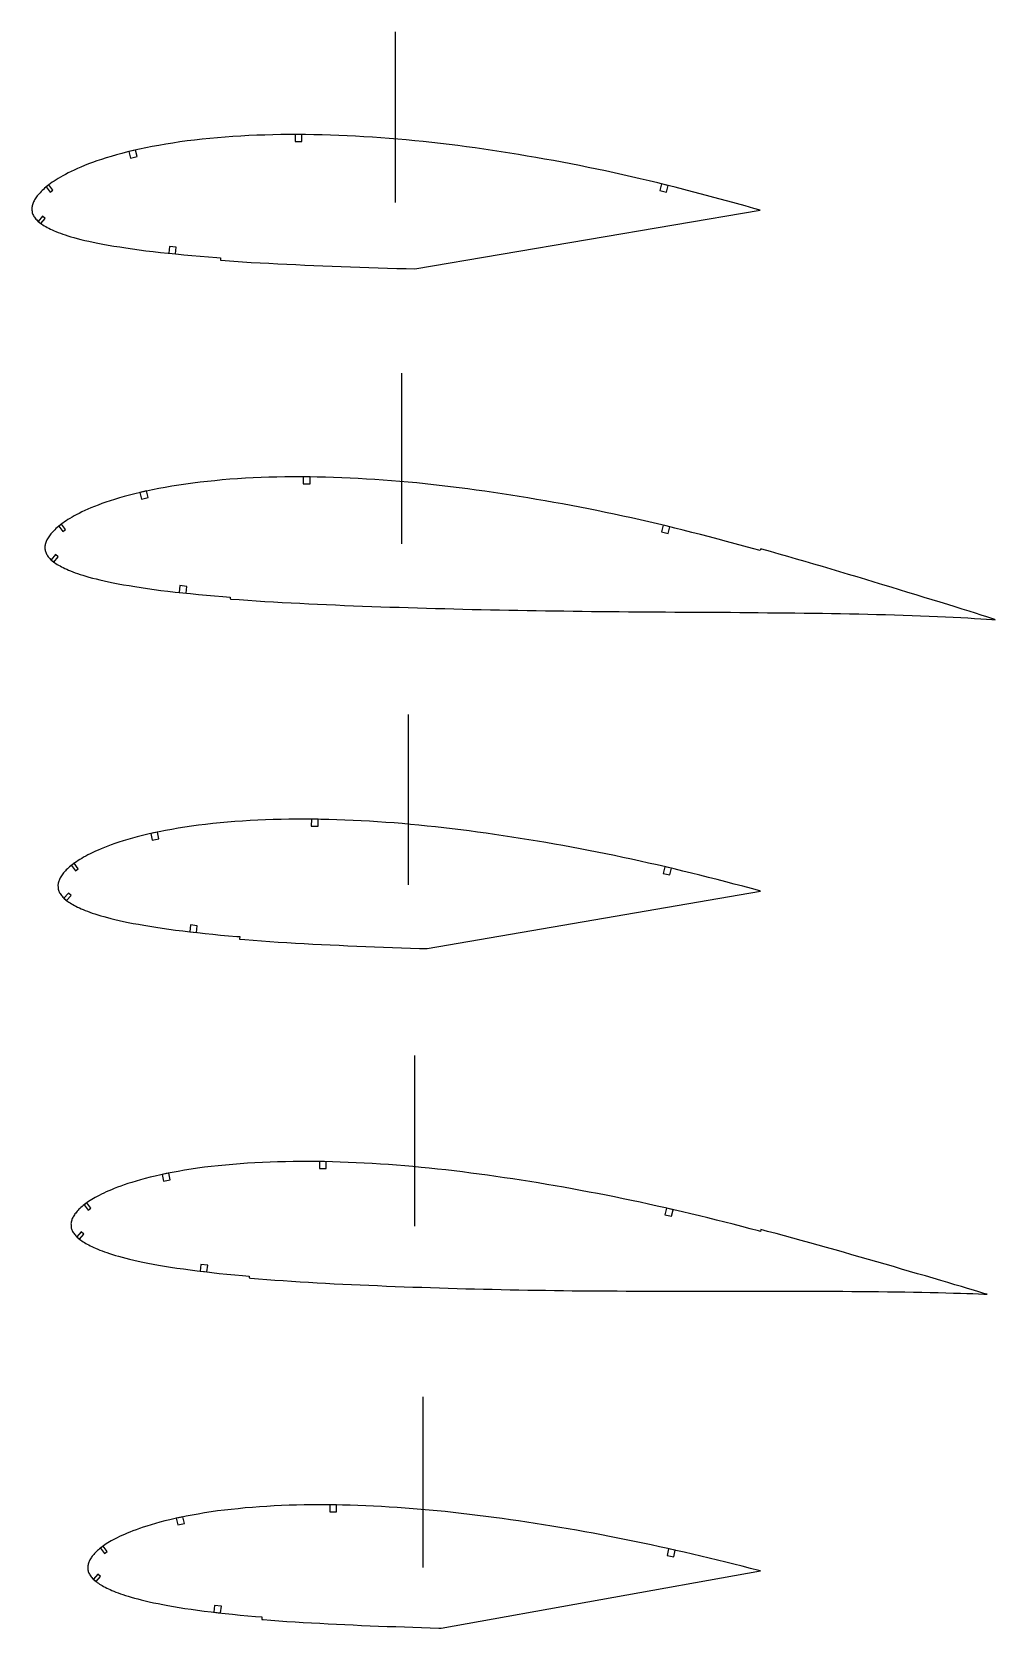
# Model space of a CAD drawing. Header units: metres. Extents: x -812 to 264, y -15627 to 100.
# Drawn here: x -427 to 138, y -13636 to -12700 of the extents above; entities that cross this region are included whole.
import ezdxf

# ---------------------------------------------------------------- set-up
doc = ezdxf.new("R2010")
doc.units = ezdxf.units.M

msp = doc.modelspace()

# ---------------------------------------------------------------- linework, layer by layer
for p, q in [((-213.75, -12800), (-213.75, -12700)), ((-210, -13000), (-210, -12900)), ((-206.25, -13200), (-206.25, -13100)), ((-202.5, -13400), (-202.5, -13300)), ((-197.58, -13600), (-197.58, -13500))]:
    msp.add_line(p, q)
at = {"layer": 'FoilLayer'}
for points in [[(-0.02, -12804.54), (-0.02, -12804.54), (-3.73, -12803.49), (-8.86, -12802.02), (-13.99, -12800.57), (-19.12, -12799.14), (-24.25, -12797.74), (-29.39, -12796.37), (-34.54, -12795.02), (-39.68, -12793.67), (-44.8, -12792.33), (-49.91, -12791.01), (-55.01, -12789.73), (-60.12, -12788.49), (-65.22, -12787.27), (-70.33, -12786.06), (-75.42, -12784.87), (-80.51, -12783.71), (-85.6, -12782.58), (-90.69, -12781.48), (-95.79, -12780.42), (-100.89, -12779.38), (-105.99, -12778.35), (-111.08, -12777.34), (-116.18, -12776.36), (-121.28, -12775.41), (-126.38, -12774.5), (-131.49, -12773.6), (-136.59, -12772.73), (-141.7, -12771.87), (-146.8, -12771.04), (-151.9, -12770.25), (-157, -12769.48), (-162.1, -12768.74), (-167.19, -12768.02), (-172.28, -12767.32), (-177.35, -12766.65), (-182.41, -12766.02), (-187.46, -12765.41), (-192.49, -12764.84), (-197.5, -12764.3), (-202.49, -12763.79), (-207.48, -12763.31), (-212.45, -12762.87), (-217.41, -12762.46), (-222.37, -12762.08), (-227.32, -12761.74), (-232.26, -12761.43), (-237.19, -12761.14), (-242.11, -12760.9), (-247.02, -12760.69), (-251.91, -12760.51), (-256.79, -12760.38), (-261.66, -12760.27), (-266.51, -12760.2), (-271.34, -12760.17), (-276.14, -12760.17), (-280.92, -12760.22), (-285.67, -12760.3), (-290.39, -12760.42), (-295.1, -12760.59), (-299.79, -12760.8), (-304.44, -12761.04), (-309.06, -12761.32), (-313.64, -12761.65), (-318.18, -12762.03), (-322.69, -12762.46), (-327.15, -12762.9), (-331.54, -12763.38), (-335.87, -12763.91), (-340.13, -12764.49), (-344.32, -12765.12), (-348.42, -12765.79), (-352.44, -12766.49), (-356.37, -12767.21), (-360.19, -12767.95), (-363.89, -12768.71), (-367.46, -12769.51), (-370.9, -12770.34), (-374.2, -12771.19), (-377.38, -12772.06), (-380.43, -12772.94), (-383.35, -12773.83), (-386.15, -12774.72), (-388.81, -12775.6), (-391.34, -12776.49), (-393.74, -12777.39), (-396.03, -12778.29), (-398.18, -12779.18), (-400.22, -12780.06), (-402.14, -12780.94), (-403.94, -12781.8), (-405.64, -12782.65), (-407.24, -12783.48), (-408.74, -12784.3), (-410.15, -12785.1), (-411.47, -12785.87), (-412.7, -12786.64), (-413.86, -12787.38), (-414.95, -12788.12), (-415.97, -12788.84), (-416.92, -12789.55), (-417.82, -12790.24), (-418.66, -12790.93), (-419.45, -12791.61), (-420.19, -12792.27), (-420.88, -12792.93), (-421.53, -12793.58), (-422.13, -12794.22), (-422.7, -12794.85), (-423.22, -12795.47), (-423.71, -12796.09), (-424.16, -12796.7), (-424.58, -12797.31), (-424.98, -12797.91), (-425.33, -12798.49), (-425.65, -12799.04), (-425.91, -12799.6), (-426.15, -12800.16), (-426.34, -12800.72), (-426.51, -12801.29), (-426.66, -12801.87), (-426.77, -12802.38), (-426.85, -12802.89), (-426.87, -12803.4), (-426.88, -12803.95), (-426.87, -12804.49), (-426.83, -12805.01), (-426.76, -12805.52), (-426.65, -12806.03), (-426.48, -12806.55), (-426.28, -12807.07), (-426.02, -12807.59), (-425.71, -12808.12), (-425.36, -12808.64), (-424.97, -12809.16), (-424.55, -12809.68), (-424.08, -12810.19), (-423.58, -12810.7), (-423.03, -12811.2), (-422.44, -12811.7), (-421.81, -12812.18), (-421.13, -12812.67), (-420.4, -12813.15), (-419.63, -12813.62), (-418.81, -12814.1), (-417.94, -12814.58), (-417.02, -12815.07), (-416.05, -12815.55), (-415.02, -12816.04), (-413.93, -12816.52), (-412.77, -12817.01), (-411.54, -12817.5), (-410.22, -12818), (-408.82, -12818.5), (-407.33, -12819.01), (-405.74, -12819.53), (-404.04, -12820.06), (-402.22, -12820.58), (-400.27, -12821.11), (-398.17, -12821.64), (-395.92, -12822.18), (-393.51, -12822.73), (-390.94, -12823.29), (-388.19, -12823.85), (-385.27, -12824.41), (-382.16, -12824.97), (-378.88, -12825.52), (-375.42, -12826.06), (-371.79, -12826.6), (-368.02, -12827.15), (-364.11, -12827.7), (-360.06, -12828.22), (-355.86, -12828.73), (-351.53, -12829.21), (-347.08, -12829.68), (-342.51, -12830.12), (-337.84, -12830.57), (-333.09, -12831.02), (-328.27, -12831.45), (-323.39, -12831.84), (-318.45, -12832.22), (-316.3, -12832.37), (-316.4, -12833.86), (-313.56, -12834.06), (-308.51, -12834.39), (-303.42, -12834.73), (-298.3, -12835.06), (-293.14, -12835.36), (-287.96, -12835.63), (-282.75, -12835.89), (-277.5, -12836.15), (-272.23, -12836.4), (-266.94, -12836.65), (-261.62, -12836.89), (-256.29, -12837.11), (-250.93, -12837.31), (-245.56, -12837.51), (-240.17, -12837.7), (-234.77, -12837.89), (-229.35, -12838.08), (-223.93, -12838.26), (-218.5, -12838.44), (-213.06, -12838.6), (-207.61, -12838.76), (-202.45, -12838.91), (-0.02, -12804.54)], [(137.52, -13044.4), (135.67, -13043.81), (132.7, -13042.88), (129.5, -13041.86), (126.05, -13040.76), (122.34, -13039.6), (118.39, -13038.37), (114.24, -13037.06), (109.91, -13035.69), (105.42, -13034.29), (100.82, -13032.88), (96.13, -13031.46), (91.36, -13029.99), (86.54, -13028.5), (81.67, -13026.99), (76.75, -13025.49), (71.78, -13024), (66.78, -13022.51), (61.76, -13020.99), (56.72, -13019.46), (51.67, -13017.93), (46.6, -13016.41), (41.53, -13014.91), (36.44, -13013.43), (31.36, -13011.95), (26.28, -13010.45), (21.21, -13008.95), (16.13, -13007.46), (11.05, -13006.01), (5.97, -13004.59), (0.88, -13003.2), (0.3, -13003.04), (0.02, -13004.05), (-4.49, -13002.8), (-9.56, -13001.39), (-14.63, -13000), (-19.71, -12998.62), (-24.78, -12997.28), (-29.86, -12995.97), (-34.96, -12994.67), (-40.04, -12993.37), (-45.11, -12992.08), (-50.18, -12990.82), (-55.24, -12989.58), (-60.3, -12988.38), (-65.37, -12987.21), (-70.43, -12986.04), (-75.49, -12984.9), (-80.54, -12983.77), (-85.59, -12982.67), (-90.65, -12981.62), (-95.71, -12980.59), (-100.77, -12979.58), (-105.83, -12978.58), (-110.88, -12977.6), (-115.94, -12976.65), (-120.99, -12975.73), (-126.05, -12974.84), (-131.11, -12973.97), (-136.17, -12973.12), (-141.23, -12972.28), (-146.28, -12971.47), (-151.33, -12970.69), (-156.38, -12969.95), (-161.43, -12969.22), (-166.47, -12968.52), (-171.5, -12967.84), (-176.52, -12967.19), (-181.52, -12966.56), (-186.51, -12965.97), (-191.47, -12965.41), (-196.42, -12964.88), (-201.36, -12964.38), (-206.28, -12963.91), (-211.18, -12963.47), (-216.08, -12963.07), (-220.97, -12962.7), (-225.85, -12962.36), (-230.72, -12962.05), (-235.58, -12961.77), (-240.43, -12961.53), (-245.26, -12961.32), (-250.08, -12961.15), (-254.89, -12961.02), (-259.68, -12960.91), (-264.45, -12960.85), (-269.21, -12960.81), (-273.94, -12960.81), (-278.65, -12960.86), (-283.33, -12960.93), (-287.98, -12961.05), (-292.61, -12961.22), (-297.22, -12961.42), (-301.79, -12961.65), (-306.33, -12961.92), (-310.83, -12962.24), (-315.29, -12962.62), (-319.71, -12963.03), (-324.07, -12963.47), (-328.37, -12963.93), (-332.61, -12964.44), (-336.76, -12965.01), (-340.85, -12965.62), (-344.84, -12966.28), (-348.75, -12966.96), (-352.56, -12967.66), (-356.25, -12968.37), (-359.81, -12969.1), (-363.25, -12969.87), (-366.54, -12970.67), (-369.71, -12971.49), (-372.74, -12972.32), (-375.63, -12973.16), (-378.4, -12974), (-381.03, -12974.83), (-383.52, -12975.66), (-385.89, -12976.49), (-388.13, -12977.31), (-390.25, -12978.15), (-392.26, -12978.97), (-394.14, -12979.79), (-395.92, -12980.59), (-397.59, -12981.39), (-399.17, -12982.18), (-400.65, -12982.95), (-402.05, -12983.7), (-403.37, -12984.44), (-404.6, -12985.15), (-405.76, -12985.86), (-406.84, -12986.55), (-407.87, -12987.24), (-408.83, -12987.91), (-409.74, -12988.58), (-410.58, -12989.22), (-411.38, -12989.88), (-412.13, -12990.51), (-412.84, -12991.14), (-413.5, -12991.76), (-414.12, -12992.38), (-414.7, -12992.99), (-415.24, -12993.59), (-415.75, -12994.19), (-416.22, -12994.78), (-416.65, -12995.37), (-417.06, -12995.96), (-417.44, -12996.54), (-417.79, -12997.1), (-418.09, -12997.64), (-418.34, -12998.17), (-418.56, -12998.71), (-418.75, -12999.27), (-418.91, -12999.82), (-419.04, -13000.4), (-419.15, -13000.89), (-419.22, -13001.41), (-419.23, -13001.89), (-419.23, -13002.44), (-419.22, -13002.97), (-419.18, -13003.49), (-419.1, -13004), (-418.98, -13004.51), (-418.82, -13005.02), (-418.61, -13005.53), (-418.35, -13006.05), (-418.04, -13006.57), (-417.69, -13007.1), (-417.3, -13007.62), (-416.88, -13008.13), (-416.42, -13008.64), (-415.92, -13009.15), (-415.38, -13009.65), (-414.81, -13010.14), (-414.18, -13010.63), (-413.52, -13011.11), (-412.81, -13011.6), (-412.05, -13012.07), (-411.25, -13012.56), (-410.4, -13013.04), (-409.51, -13013.52), (-408.57, -13014.01), (-407.57, -13014.49), (-406.51, -13014.98), (-405.39, -13015.47), (-404.19, -13015.96), (-402.93, -13016.45), (-401.58, -13016.96), (-400.15, -13017.47), (-398.63, -13017.99), (-397.01, -13018.51), (-395.28, -13019.03), (-393.43, -13019.56), (-391.44, -13020.09), (-389.31, -13020.63), (-387.04, -13021.18), (-384.61, -13021.75), (-382.03, -13022.31), (-379.28, -13022.87), (-376.35, -13023.44), (-373.25, -13024), (-369.98, -13024.55), (-366.54, -13025.1), (-362.94, -13025.66), (-359.21, -13026.23), (-355.33, -13026.78), (-351.3, -13027.31), (-347.13, -13027.82), (-342.83, -13028.3), (-338.42, -13028.77), (-333.9, -13029.25), (-329.3, -13029.72), (-324.62, -13030.17), (-319.87, -13030.59), (-315.06, -13030.99), (-310.7, -13031.31), (-310.78, -13032.36), (-310.26, -13032.4), (-305.34, -13032.76), (-300.37, -13033.12), (-295.36, -13033.46), (-290.31, -13033.79), (-285.24, -13034.08), (-280.13, -13034.36), (-274.99, -13034.64), (-269.82, -13034.91), (-264.63, -13035.18), (-259.42, -13035.43), (-254.18, -13035.67), (-248.93, -13035.89), (-243.65, -13036.1), (-238.36, -13036.3), (-233.05, -13036.51), (-227.73, -13036.71), (-222.4, -13036.9), (-217.06, -13037.08), (-211.71, -13037.26), (-206.35, -13037.43), (-200.99, -13037.59), (-195.63, -13037.74), (-190.27, -13037.89), (-184.93, -13038.04), (-179.58, -13038.18), (-174.24, -13038.32), (-168.89, -13038.45), (-163.54, -13038.56), (-158.18, -13038.66), (-152.82, -13038.77), (-147.45, -13038.88), (-142.08, -13038.99), (-136.71, -13039.09), (-131.33, -13039.17), (-125.94, -13039.25), (-120.55, -13039.32), (-115.15, -13039.41), (-109.75, -13039.5), (-104.35, -13039.59), (-98.93, -13039.65), (-93.52, -13039.68), (-88.09, -13039.72), (-82.67, -13039.78), (-77.24, -13039.85), (-71.81, -13039.91), (-66.38, -13039.95), (-60.95, -13039.96), (-55.51, -13039.98), (-50.08, -13040.02), (-44.64, -13040.07), (-39.2, -13040.12), (-33.77, -13040.15), (-28.33, -13040.16), (-22.9, -13040.18), (-17.47, -13040.2), (-12.05, -13040.25), (-6.63, -13040.3), (-1.23, -13040.36), (4.17, -13040.4), (9.56, -13040.43), (14.95, -13040.48), (20.34, -13040.54), (25.72, -13040.61), (31.07, -13040.69), (36.41, -13040.77), (41.74, -13040.84), (47.06, -13040.91), (52.37, -13041.01), (57.67, -13041.12), (62.94, -13041.25), (68.2, -13041.38), (73.44, -13041.51), (78.64, -13041.64), (83.8, -13041.8), (88.92, -13041.98), (93.99, -13042.16), (98.96, -13042.36), (103.81, -13042.58), (108.55, -13042.81), (113.13, -13043.04), (117.51, -13043.27), (121.66, -13043.51), (125.56, -13043.75), (129.2, -13043.97), (132.57, -13044.19), (135.67, -13044.4), (137.6, -13044.54)], [(0.06, -13203.55), (0.06, -13203.55), (-0.19, -13203.48), (-5.22, -13202.13), (-10.23, -13200.78), (-15.25, -13199.44), (-20.26, -13198.11), (-25.27, -13196.82), (-30.3, -13195.57), (-35.34, -13194.32), (-40.37, -13193.08), (-45.39, -13191.84), (-50.4, -13190.62), (-55.42, -13189.43), (-60.44, -13188.28), (-65.46, -13187.15), (-70.48, -13186.03), (-75.5, -13184.92), (-80.51, -13183.83), (-85.53, -13182.77), (-90.54, -13181.75), (-95.56, -13180.76), (-100.59, -13179.78), (-105.61, -13178.81), (-110.62, -13177.86), (-115.63, -13176.93), (-120.64, -13176.04), (-125.66, -13175.18), (-130.67, -13174.33), (-135.68, -13173.5), (-140.69, -13172.68), (-145.69, -13171.89), (-150.69, -13171.14), (-155.68, -13170.41), (-160.67, -13169.7), (-165.66, -13169.02), (-170.63, -13168.35), (-175.6, -13167.71), (-180.54, -13167.1), (-185.47, -13166.52), (-190.38, -13165.97), (-195.27, -13165.45), (-200.14, -13164.96), (-204.99, -13164.5), (-209.83, -13164.07), (-214.66, -13163.68), (-219.49, -13163.31), (-224.3, -13162.98), (-229.1, -13162.67), (-233.88, -13162.4), (-238.66, -13162.16), (-243.42, -13161.95), (-248.16, -13161.79), (-252.9, -13161.65), (-257.61, -13161.55), (-262.31, -13161.48), (-266.99, -13161.45), (-271.64, -13161.45), (-276.28, -13161.49), (-280.89, -13161.56), (-285.47, -13161.68), (-290.03, -13161.84), (-294.56, -13162.03), (-299.05, -13162.25), (-303.51, -13162.52), (-307.92, -13162.83), (-312.29, -13163.2), (-316.63, -13163.6), (-320.9, -13164.03), (-325.11, -13164.47), (-329.25, -13164.97), (-333.31, -13165.52), (-337.28, -13166.13), (-341.17, -13166.77), (-344.97, -13167.43), (-348.66, -13168.1), (-352.22, -13168.78), (-355.66, -13169.5), (-358.95, -13170.24), (-362.11, -13171.01), (-365.14, -13171.79), (-368.02, -13172.59), (-370.76, -13173.38), (-373.37, -13174.17), (-375.85, -13174.95), (-378.19, -13175.72), (-380.39, -13176.49), (-382.47, -13177.25), (-384.44, -13178.02), (-386.29, -13178.78), (-388.03, -13179.53), (-389.67, -13180.27), (-391.22, -13181), (-392.67, -13181.72), (-394.05, -13182.43), (-395.34, -13183.12), (-396.57, -13183.8), (-397.71, -13184.46), (-398.8, -13185.11), (-399.81, -13185.75), (-400.78, -13186.39), (-401.69, -13187.02), (-402.54, -13187.64), (-403.34, -13188.24), (-404.1, -13188.85), (-404.82, -13189.45), (-405.49, -13190.04), (-406.12, -13190.64), (-406.72, -13191.22), (-407.27, -13191.8), (-407.79, -13192.38), (-408.28, -13192.95), (-408.73, -13193.52), (-409.15, -13194.08), (-409.54, -13194.65), (-409.91, -13195.21), (-410.24, -13195.75), (-410.53, -13196.28), (-410.78, -13196.78), (-410.98, -13197.31), (-411.16, -13197.85), (-411.3, -13198.4), (-411.44, -13198.98), (-411.53, -13199.45), (-411.6, -13199.97), (-411.6, -13200.42), (-411.59, -13200.97), (-411.57, -13201.5), (-411.52, -13202.01), (-411.45, -13202.52), (-411.33, -13203.02), (-411.16, -13203.54), (-410.95, -13204.04), (-410.69, -13204.55), (-410.38, -13205.07), (-410.02, -13205.59), (-409.64, -13206.11), (-409.22, -13206.62), (-408.77, -13207.13), (-408.27, -13207.64), (-407.74, -13208.14), (-407.18, -13208.63), (-406.57, -13209.12), (-405.91, -13209.6), (-405.22, -13210.08), (-404.48, -13210.56), (-403.7, -13211.04), (-402.87, -13211.53), (-402, -13212.01), (-401.08, -13212.5), (-400.12, -13212.98), (-399.09, -13213.47), (-398.01, -13213.96), (-396.85, -13214.45), (-395.63, -13214.95), (-394.34, -13215.45), (-392.97, -13215.96), (-391.52, -13216.48), (-389.97, -13217), (-388.33, -13217.52), (-386.57, -13218.04), (-384.69, -13218.57), (-382.68, -13219.11), (-380.54, -13219.67), (-378.27, -13220.23), (-375.84, -13220.8), (-373.25, -13221.37), (-370.51, -13221.94), (-367.59, -13222.51), (-364.5, -13223.07), (-361.24, -13223.62), (-357.82, -13224.2), (-354.26, -13224.79), (-350.54, -13225.36), (-346.67, -13225.91), (-342.66, -13226.44), (-338.53, -13226.95), (-334.26, -13227.44), (-329.89, -13227.94), (-325.43, -13228.44), (-320.89, -13228.91), (-316.27, -13229.36), (-311.59, -13229.77), (-306.84, -13230.16), (-305.11, -13230.29), (-305.23, -13231.79), (-302.14, -13232.03), (-297.29, -13232.41), (-292.39, -13232.78), (-287.45, -13233.12), (-282.48, -13233.44), (-277.47, -13233.73), (-272.44, -13234.03), (-267.37, -13234.32), (-262.28, -13234.61), (-257.17, -13234.88), (-252.03, -13235.13), (-246.87, -13235.37), (-241.69, -13235.59), (-236.5, -13235.81), (-231.28, -13236.02), (-226.06, -13236.23), (-220.82, -13236.44), (-215.57, -13236.63), (-210.31, -13236.82), (-205.04, -13236.99), (-199.77, -13237.16), (-195.33, -13237.3), (0.06, -13203.55)], [(132.83, -13439.91), (131.01, -13439.37), (128.08, -13438.49), (124.92, -13437.54), (121.52, -13436.52), (117.88, -13435.44), (114.02, -13434.29), (109.97, -13433.07), (105.74, -13431.8), (101.35, -13430.51), (96.84, -13429.19), (92.22, -13427.86), (87.53, -13426.49), (82.78, -13425.1), (77.99, -13423.69), (73.17, -13422.28), (68.31, -13420.9), (63.42, -13419.52), (58.53, -13418.11), (53.62, -13416.7), (48.72, -13415.29), (43.8, -13413.89), (38.87, -13412.51), (33.93, -13411.16), (28.98, -13409.8), (24.05, -13408.42), (19.11, -13407.03), (14.18, -13405.67), (9.23, -13404.33), (4.27, -13403.03), (0.36, -13402.03), (0.1, -13403.04), (-0.96, -13402.77), (-5.92, -13401.48), (-10.87, -13400.18), (-15.83, -13398.89), (-20.78, -13397.62), (-25.74, -13396.38), (-30.7, -13395.18), (-35.68, -13393.99), (-40.66, -13392.8), (-45.62, -13391.61), (-50.59, -13390.43), (-55.55, -13389.29), (-60.53, -13388.19), (-65.51, -13387.1), (-70.49, -13386.02), (-75.47, -13384.95), (-80.44, -13383.89), (-85.41, -13382.87), (-90.38, -13381.88), (-95.37, -13380.92), (-100.35, -13379.98), (-105.32, -13379.04), (-110.29, -13378.11), (-115.26, -13377.21), (-120.22, -13376.35), (-125.19, -13375.51), (-130.16, -13374.69), (-135.12, -13373.88), (-140.08, -13373.09), (-145.02, -13372.31), (-149.97, -13371.57), (-154.91, -13370.87), (-159.84, -13370.18), (-164.77, -13369.51), (-169.69, -13368.86), (-174.6, -13368.23), (-179.49, -13367.63), (-184.35, -13367.07), (-189.2, -13366.53), (-194.02, -13366.02), (-198.83, -13365.54), (-203.61, -13365.08), (-208.39, -13364.66), (-213.15, -13364.28), (-217.91, -13363.92), (-222.65, -13363.59), (-227.38, -13363.29), (-232.09, -13363.02), (-236.79, -13362.78), (-241.48, -13362.58), (-246.15, -13362.42), (-250.81, -13362.28), (-255.45, -13362.18), (-260.07, -13362.11), (-264.68, -13362.08), (-269.26, -13362.08), (-273.82, -13362.12), (-278.35, -13362.19), (-282.86, -13362.3), (-287.34, -13362.46), (-291.8, -13362.64), (-296.21, -13362.86), (-300.59, -13363.11), (-304.92, -13363.41), (-309.2, -13363.77), (-313.45, -13364.17), (-317.64, -13364.58), (-321.75, -13365.02), (-325.79, -13365.5), (-329.75, -13366.04), (-333.63, -13366.62), (-337.41, -13367.25), (-341.09, -13367.89), (-344.67, -13368.55), (-348.11, -13369.2), (-351.41, -13369.89), (-354.58, -13370.6), (-357.61, -13371.34), (-360.49, -13372.09), (-363.23, -13372.85), (-365.83, -13373.6), (-368.29, -13374.35), (-370.61, -13375.08), (-372.79, -13375.79), (-374.84, -13376.5), (-376.77, -13377.2), (-378.58, -13377.9), (-380.28, -13378.6), (-381.88, -13379.29), (-383.39, -13379.96), (-384.81, -13380.63), (-386.16, -13381.29), (-387.42, -13381.94), (-388.62, -13382.57), (-389.75, -13383.19), (-390.82, -13383.79), (-391.83, -13384.4), (-392.78, -13384.99), (-393.68, -13385.58), (-394.54, -13386.16), (-395.34, -13386.73), (-396.1, -13387.29), (-396.82, -13387.87), (-397.5, -13388.43), (-398.14, -13388.99), (-398.74, -13389.55), (-399.31, -13390.1), (-399.84, -13390.65), (-400.34, -13391.2), (-400.81, -13391.75), (-401.24, -13392.3), (-401.65, -13392.84), (-402.02, -13393.38), (-402.38, -13393.93), (-402.7, -13394.45), (-402.98, -13394.96), (-403.21, -13395.44), (-403.4, -13395.95), (-403.57, -13396.48), (-403.7, -13397.03), (-403.83, -13397.59), (-403.92, -13398.05), (-403.98, -13398.58), (-403.97, -13399), (-403.95, -13399.55), (-403.93, -13400.07), (-403.88, -13400.58), (-403.79, -13401.08), (-403.67, -13401.58), (-403.5, -13402.09), (-403.3, -13402.59), (-403.03, -13403.1), (-402.72, -13403.61), (-402.36, -13404.13), (-401.98, -13404.65), (-401.57, -13405.16), (-401.12, -13405.66), (-400.63, -13406.17), (-400.11, -13406.67), (-399.55, -13407.16), (-398.95, -13407.64), (-398.31, -13408.13), (-397.63, -13408.61), (-396.91, -13409.09), (-396.15, -13409.57), (-395.35, -13410.06), (-394.5, -13410.54), (-393.61, -13411.03), (-392.67, -13411.51), (-391.68, -13412), (-390.63, -13412.49), (-389.52, -13412.98), (-388.34, -13413.48), (-387.1, -13413.98), (-385.79, -13414.49), (-384.4, -13415), (-382.93, -13415.52), (-381.37, -13416.04), (-379.71, -13416.56), (-377.93, -13417.09), (-376.04, -13417.63), (-374.03, -13418.19), (-371.9, -13418.76), (-369.62, -13419.33), (-367.2, -13419.9), (-364.62, -13420.48), (-361.89, -13421.05), (-358.98, -13421.61), (-355.89, -13422.18), (-352.65, -13422.77), (-349.25, -13423.37), (-345.7, -13423.96), (-341.99, -13424.54), (-338.14, -13425.09), (-334.15, -13425.62), (-330.03, -13426.13), (-325.8, -13426.65), (-321.49, -13427.18), (-317.08, -13427.67), (-312.6, -13428.14), (-308.03, -13428.57), (-303.4, -13428.98), (-299.52, -13429.31), (-299.61, -13430.35), (-298.8, -13430.42), (-294.06, -13430.83), (-289.28, -13431.21), (-284.45, -13431.57), (-279.58, -13431.9), (-274.68, -13432.22), (-269.75, -13432.53), (-264.78, -13432.84), (-259.8, -13433.15), (-254.78, -13433.43), (-249.75, -13433.7), (-244.69, -13433.95), (-239.61, -13434.19), (-234.51, -13434.42), (-229.39, -13434.64), (-224.26, -13434.86), (-219.12, -13435.08), (-213.96, -13435.28), (-208.79, -13435.48), (-203.61, -13435.66), (-198.43, -13435.84), (-193.25, -13436.01), (-188.07, -13436.17), (-182.91, -13436.33), (-177.75, -13436.48), (-172.59, -13436.63), (-167.42, -13436.77), (-162.25, -13436.88), (-157.07, -13436.99), (-151.88, -13437.1), (-146.68, -13437.22), (-141.49, -13437.33), (-136.28, -13437.43), (-131.07, -13437.51), (-125.85, -13437.57), (-120.63, -13437.63), (-115.39, -13437.71), (-110.16, -13437.8), (-104.92, -13437.87), (-99.68, -13437.91), (-94.42, -13437.93), (-89.16, -13437.95), (-83.9, -13437.99), (-78.64, -13438.04), (-73.37, -13438.09), (-68.1, -13438.11), (-62.82, -13438.09), (-57.54, -13438.09), (-52.25, -13438.09), (-46.97, -13438.12), (-41.68, -13438.15), (-36.4, -13438.15), (-31.1, -13438.13), (-25.81, -13438.1), (-20.51, -13438.1), (-15.21, -13438.1), (-9.92, -13438.12), (-4.62, -13438.15), (0.68, -13438.14), (5.98, -13438.12), (11.28, -13438.11), (16.58, -13438.11), (21.88, -13438.12), (27.17, -13438.15), (32.46, -13438.17), (37.75, -13438.16), (43.04, -13438.16), (48.32, -13438.18), (53.6, -13438.22), (58.86, -13438.27), (64.1, -13438.32), (69.32, -13438.37), (74.52, -13438.42), (79.67, -13438.49), (84.78, -13438.56), (89.82, -13438.64), (94.77, -13438.75), (99.61, -13438.86), (104.3, -13438.96), (108.83, -13439.06), (113.15, -13439.18), (117.24, -13439.31), (121.08, -13439.43), (124.66, -13439.54), (127.97, -13439.66), (131.02, -13439.77), (132.92, -13439.85)], [(0.1, -13602.07), (0.1, -13602.07), (-0.93, -13601.81), (-5.78, -13600.57), (-10.62, -13599.32), (-15.46, -13598.09), (-20.29, -13596.87), (-25.14, -13595.69), (-29.99, -13594.54), (-34.85, -13593.4), (-39.71, -13592.26), (-44.56, -13591.12), (-49.41, -13590), (-54.26, -13588.91), (-59.12, -13587.85), (-63.99, -13586.81), (-68.85, -13585.78), (-73.71, -13584.76), (-78.56, -13583.75), (-83.42, -13582.78), (-88.28, -13581.84), (-93.14, -13580.93), (-98.01, -13580.03), (-102.87, -13579.13), (-107.72, -13578.25), (-112.57, -13577.4), (-117.42, -13576.58), (-122.27, -13575.78), (-127.12, -13575), (-131.97, -13574.24), (-136.8, -13573.49), (-141.63, -13572.76), (-146.46, -13572.06), (-151.28, -13571.39), (-156.1, -13570.74), (-160.91, -13570.11), (-165.71, -13569.5), (-170.5, -13568.91), (-175.28, -13568.35), (-180.03, -13567.82), (-184.76, -13567.32), (-189.47, -13566.84), (-194.16, -13566.4), (-198.83, -13565.97), (-203.49, -13565.59), (-208.14, -13565.23), (-212.78, -13564.91), (-217.41, -13564.61), (-222.02, -13564.34), (-226.62, -13564.09), (-231.21, -13563.88), (-235.78, -13563.71), (-240.34, -13563.57), (-244.89, -13563.46), (-249.41, -13563.38), (-253.92, -13563.34), (-258.42, -13563.33), (-262.89, -13563.35), (-267.34, -13563.41), (-271.76, -13563.49), (-276.16, -13563.62), (-280.53, -13563.8), (-284.87, -13564), (-289.18, -13564.23), (-293.45, -13564.5), (-297.67, -13564.81), (-301.85, -13565.18), (-305.99, -13565.59), (-310.08, -13566.01), (-314.09, -13566.45), (-318.03, -13566.94), (-321.89, -13567.49), (-325.67, -13568.08), (-329.35, -13568.71), (-332.94, -13569.35), (-336.43, -13570), (-339.78, -13570.66), (-343, -13571.34), (-346.09, -13572.05), (-349.04, -13572.79), (-351.85, -13573.54), (-354.52, -13574.29), (-357.05, -13575.04), (-359.44, -13575.77), (-361.7, -13576.5), (-363.83, -13577.2), (-365.83, -13577.9), (-367.7, -13578.59), (-369.46, -13579.29), (-371.12, -13579.98), (-372.68, -13580.65), (-374.15, -13581.32), (-375.53, -13581.98), (-376.84, -13582.63), (-378.07, -13583.27), (-379.24, -13583.89), (-380.34, -13584.5), (-381.37, -13585.09), (-382.35, -13585.68), (-383.28, -13586.26), (-384.16, -13586.84), (-384.99, -13587.41), (-385.77, -13587.98), (-386.5, -13588.53), (-387.21, -13589.09), (-387.87, -13589.64), (-388.49, -13590.19), (-389.07, -13590.74), (-389.62, -13591.28), (-390.14, -13591.82), (-390.62, -13592.36), (-391.07, -13592.89), (-391.49, -13593.42), (-391.88, -13593.96), (-392.25, -13594.49), (-392.59, -13595.02), (-392.9, -13595.53), (-393.17, -13596.02), (-393.4, -13596.5), (-393.58, -13596.99), (-393.74, -13597.51), (-393.87, -13598.04), (-393.99, -13598.59), (-394.07, -13599.03), (-394.13, -13599.55), (-394.11, -13599.96), (-394.1, -13600.49), (-394.07, -13601), (-394.02, -13601.49), (-393.94, -13601.98), (-393.82, -13602.46), (-393.65, -13602.96), (-393.45, -13603.44), (-393.18, -13603.93), (-392.88, -13604.43), (-392.53, -13604.94), (-392.16, -13605.44), (-391.76, -13605.93), (-391.32, -13606.42), (-390.84, -13606.91), (-390.33, -13607.39), (-389.78, -13607.87), (-389.2, -13608.34), (-388.57, -13608.81), (-387.91, -13609.27), (-387.2, -13609.74), (-386.46, -13610.21), (-385.67, -13610.67), (-384.84, -13611.14), (-383.97, -13611.61), (-383.06, -13612.08), (-382.09, -13612.55), (-381.06, -13613.02), (-379.97, -13613.49), (-378.83, -13613.97), (-377.62, -13614.46), (-376.33, -13614.95), (-374.98, -13615.45), (-373.54, -13615.94), (-372.02, -13616.45), (-370.39, -13616.95), (-368.65, -13617.45), (-366.8, -13617.97), (-364.85, -13618.51), (-362.76, -13619.05), (-360.54, -13619.59), (-358.17, -13620.14), (-355.66, -13620.69), (-352.98, -13621.24), (-350.15, -13621.78), (-347.13, -13622.32), (-343.96, -13622.88), (-340.65, -13623.45), (-337.18, -13624.01), (-333.56, -13624.55), (-329.8, -13625.07), (-325.9, -13625.57), (-321.88, -13626.05), (-317.75, -13626.54), (-313.54, -13627.03), (-309.24, -13627.5), (-304.86, -13627.93), (-300.41, -13628.33), (-295.89, -13628.7), (-292.1, -13629.01), (-292.22, -13630.5), (-291.43, -13630.56), (-286.8, -13630.94), (-282.13, -13631.29), (-277.42, -13631.62), (-272.66, -13631.92), (-267.88, -13632.21), (-263.06, -13632.49), (-258.22, -13632.77), (-253.35, -13633.04), (-248.46, -13633.3), (-243.54, -13633.54), (-238.6, -13633.76), (-233.64, -13633.96), (-228.67, -13634.17), (-223.67, -13634.36), (-218.67, -13634.56), (-213.64, -13634.74), (-208.61, -13634.92), (-203.56, -13635.08), (-198.51, -13635.24), (-193.45, -13635.39), (-188.4, -13635.53), (-186.94, -13635.57), (0.1, -13602.07)]]:
    msp.add_lwpolyline(points, close=True, dxfattribs=at)
at = {"layer": 'StringerLayer'}
for points in [[(-272.63, -12764.16), (-268.63, -12764.19), (-268.61, -12760.19), (-272.61, -12760.16), (-272.63, -12764.16)], [(-369.17, -12774.04), (-365.28, -12773.1), (-366.22, -12769.21), (-370.11, -12770.15), (-369.17, -12774.04)], [(-58.86, -12792.91), (-54.98, -12793.86), (-54.03, -12789.97), (-57.91, -12789.02), (-58.86, -12792.91)], [(-416.13, -12794), (-414.55, -12792.77), (-417, -12789.61), (-418.58, -12790.84), (-416.13, -12794)], [(-419.1, -12809.28), (-420.63, -12807.99), (-423.2, -12811.05), (-421.67, -12812.34), (-419.1, -12809.28)], [(-342.27, -12826.13), (-346.25, -12825.74), (-346.64, -12829.72), (-342.66, -12830.11), (-342.27, -12826.13)], [(-267.88, -12964.82), (-263.88, -12964.85), (-263.85, -12960.85), (-267.85, -12960.82), (-267.88, -12964.82)], [(-362.75, -12973.86), (-358.84, -12972.99), (-359.72, -12969.08), (-363.62, -12969.96), (-362.75, -12973.86)], [(-408.71, -12992.83), (-407.12, -12991.61), (-409.56, -12988.44), (-411.14, -12989.65), (-408.71, -12992.83)], [(-57.88, -12993.05), (-54, -12994), (-53.05, -12990.11), (-56.93, -12989.17), (-57.88, -12993.05)], [(-411.54, -13007.67), (-413.06, -13006.37), (-415.65, -13009.42), (-414.13, -13010.72), (-411.54, -13007.67)], [(-336.13, -13024.99), (-340.11, -13024.57), (-340.53, -13028.55), (-336.55, -13028.97), (-336.13, -13024.99)], [(-263.17, -13165.47), (-259.17, -13165.53), (-259.11, -13161.53), (-263.11, -13161.47), (-263.17, -13165.47)], [(-356.32, -13173.72), (-352.41, -13172.91), (-353.22, -13168.99), (-357.13, -13169.8), (-356.32, -13173.72)], [(-401.29, -13191.71), (-399.7, -13190.5), (-402.11, -13187.31), (-403.71, -13188.52), (-401.29, -13191.71)], [(-56.87, -13193.2), (-52.98, -13194.12), (-52.05, -13190.23), (-55.95, -13189.31), (-56.87, -13193.2)], [(-403.97, -13206.11), (-405.49, -13204.8), (-408.11, -13207.82), (-406.59, -13209.13), (-403.97, -13206.11)], [(-330, -13223.9), (-333.97, -13223.45), (-334.42, -13227.42), (-330.45, -13227.88), (-330, -13223.9)], [(-349.81, -13373.64), (-345.89, -13372.83), (-346.7, -13368.91), (-350.62, -13369.72), (-349.81, -13373.64)], [(-258.42, -13366.14), (-254.42, -13366.19), (-254.36, -13362.19), (-258.36, -13362.14), (-258.42, -13366.14)], [(-393.88, -13390.63), (-392.28, -13389.44), (-394.67, -13386.23), (-396.27, -13387.43), (-393.88, -13390.63)], [(-55.85, -13393.33), (-51.95, -13394.22), (-51.06, -13390.33), (-54.96, -13389.43), (-55.85, -13393.33)], [(-396.42, -13404.59), (-397.92, -13403.27), (-400.56, -13406.27), (-399.06, -13407.59), (-396.42, -13404.59)], [(-323.86, -13422.86), (-327.83, -13422.37), (-328.32, -13426.34), (-324.35, -13426.83), (-323.86, -13422.86)], [(-252.34, -13567.35), (-248.34, -13567.39), (-248.31, -13563.39), (-252.31, -13563.35), (-252.34, -13567.35)], [(-341.45, -13575.1), (-337.53, -13574.27), (-338.36, -13570.36), (-342.28, -13571.19), (-341.45, -13575.1)], [(-384.29, -13591.87), (-382.69, -13590.67), (-385.1, -13587.47), (-386.7, -13588.67), (-384.29, -13591.87)], [(-54.6, -13592.93), (-50.7, -13593.81), (-49.82, -13589.91), (-53.73, -13589.03), (-54.6, -13592.93)], [(-386.65, -13605.29), (-388.16, -13603.97), (-390.79, -13606.99), (-389.28, -13608.3), (-386.65, -13605.29)], [(-315.82, -13622.74), (-319.79, -13622.27), (-320.26, -13626.24), (-316.29, -13626.71), (-315.82, -13622.74)]]:
    msp.add_lwpolyline(points, dxfattribs=at)

doc.saveas('drawing.dxf')
